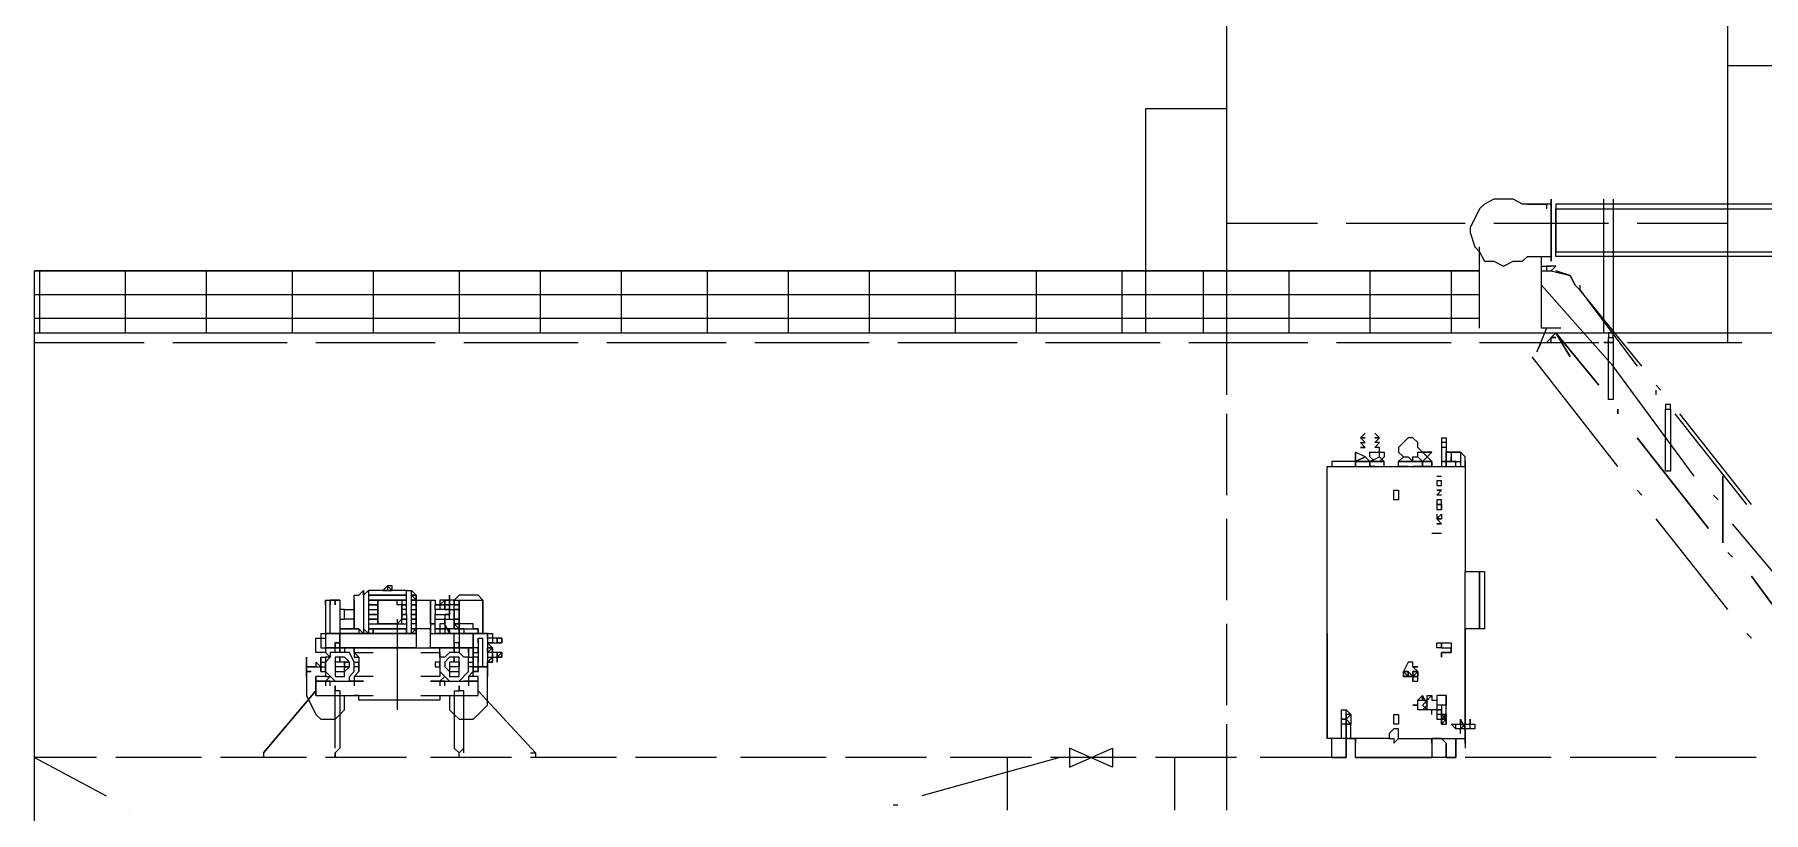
# Model space of a CAD drawing. Header units: millimetres. Extents: x -1005 to 294628, y -1154 to 182592.
# Drawn here: x 1289 to 26256, y 17889 to 29116 of the extents above; entities that cross this region are included whole.
import ezdxf

# ---------------------------------------------------------------- set-up
doc = ezdxf.new("R2010")
doc.units = ezdxf.units.MM
doc.layers.add('PDF_Geomertry', color=7, linetype='Continuous')

msp = doc.modelspace()

# ---------------------------------------------------------------- linework, layer by layer
at = {"color": 3}
msp.add_xline((304, -120010), (0, 1), dxfattribs=at)
at = {"layer": 'PDF_Geomertry', "lineweight": 5}
for points in [[(25740, 24674), (25740, 34867)], [(18508, 23916), (18508, 24811), (18508, 32250), (28219, 32250)], [(3286, 14893), (1289, 14342), (1289, 24811), (261017, 24811), (267353, 25018), (271417, 28668)], [(25740, 28668), (44129, 28668)], [(17337, 24811), (17337, 28049), (18508, 28049)], [(22847, 26671), (22778, 26671), (22640, 26740), (22365, 26740), (22227, 26671), (22158, 26602), (22020, 26327), (22020, 26258), (22089, 26051), (22158, 25982), (22227, 25845), (22365, 25845), (22502, 25776), (22640, 25845), (22778, 25845), (22847, 25913), (23191, 25913), (23191, 26671), (22847, 26671), (23122, 26671), (23122, 26602)], [(23949, 24811), (23949, 26740)], [(24087, 26740), (24087, 24811), (24018, 24811)], [(23260, 25913), (23260, 25982), (23260, 26602), (23260, 25982)], [(18508, 26396), (19816, 26396)], [(20230, 26396), (21951, 26396)], [(22365, 26396), (24018, 26396)], [(23260, 26258), (23260, 26258)], [(24431, 26396), (25740, 26396)], [(22158, 24880), (22158, 26051)], [(36002, 25913), (23260, 25913), (23260, 25982), (42958, 25982)], [(23329, 24880), (23053, 24880), (23053, 25913)], [(23053, 25776), (23191, 25776)], [(1289, 24811), (1289, 25707)], [(1358, 25707), (1358, 24811)], [(2598, 25707), (2598, 24811)], [(3768, 25707), (3768, 24811)], [(5008, 25707), (5008, 24811)], [(6179, 25707), (6179, 24811)], [(7419, 25707), (7419, 24811)], [(8590, 25707), (8590, 24811)], [(9761, 25707), (9761, 24811)], [(11000, 25707), (11000, 24811)], [(12171, 25707), (12171, 24811)], [(13342, 25707), (13342, 24811)], [(14582, 25707), (14582, 24811)], [(15753, 25707), (15753, 24811)], [(16992, 25707), (16992, 24811)], [(18163, 25707), (18163, 24811)], [(19403, 25707), (19403, 24811)], [(20574, 25707), (20574, 24811)], [(21745, 25707), (21745, 24811)], [(23053, 25707), (23191, 25707), (23191, 25707), (23467, 25638), (23260, 25707)], [(25257, 22745), (24087, 24329), (23053, 25500)], [(23536, 25500), (23536, 25500)], [(23604, 25500), (23604, 25431)], [(22158, 25362), (1289, 25362)], [(24500, 24329), (23604, 25431), (24431, 24329)], [(22158, 25018), (1289, 25018)], [(23191, 24880), (23122, 24880), (22985, 24536), (23053, 24674)], [(23260, 24743), (23260, 24743), (23191, 24743)], [(23191, 24674), (23191, 24743), (23260, 24743), (23260, 24743)], [(23260, 24811), (23260, 24811)], [(24087, 24743), (24087, 24811), (24018, 24811), (24018, 24743)], [(24018, 24743), (24018, 24743), (24087, 24743)], [(1289, 24674), (2873, 24674)], [(3286, 24674), (4939, 24674)], [(5353, 24674), (7074, 24674)], [(7488, 24674), (9141, 24674)], [(9554, 24674), (11276, 24674)], [(11689, 24674), (13342, 24674)], [(13755, 24674), (15477, 24674)], [(15890, 24674), (17543, 24674)], [(17957, 24674), (19679, 24674)], [(20092, 24674), (21745, 24674)], [(22158, 24674), (23880, 24674)], [(23122, 24674), (23122, 24674)], [(24293, 24674), (25946, 24674)], [(24155, 22883), (22916, 24467)], [(24775, 23985), (24706, 24054)], [(24706, 23916), (24706, 23985)], [(18508, 22470), (18508, 23641)], [(26015, 22332), (24982, 23641)], [(26084, 22332), (25051, 23641)], [(20505, 23158), (20436, 23158), (20505, 23158), (20436, 23227), (20505, 23227), (20436, 23296), (20505, 23296), (20436, 23296), (20505, 23365)], [(20712, 23021), (20712, 23158), (20643, 23158), (20712, 23227), (20643, 23227), (20712, 23296), (20643, 23296), (20712, 23296), (20643, 23365)], [(21607, 23296), (21607, 22952), (21676, 22952), (21607, 22952), (21676, 22952), (21607, 22952), (21607, 22952)], [(21607, 23296), (21676, 23296), (21676, 23090), (21745, 23090), (21745, 22952), (21745, 22952), (21883, 22952), (21883, 22952)], [(21676, 23227), (21607, 23227)], [(20505, 22883), (20574, 22883), (20574, 22952), (20505, 22952), (20367, 22952), (20367, 23090), (20367, 22952), (20230, 22952), (20023, 22952), (20023, 22883), (20367, 22883), (20436, 22883), (21400, 22883), (21400, 22883)], [(20643, 22883), (20574, 22883), (20574, 22952), (20367, 22952), (20574, 22952), (20505, 23021), (20367, 23090)], [(20643, 22952), (20574, 23021), (20574, 23090), (20781, 23090), (20781, 23021), (20712, 22952), (20574, 22952), (20712, 23021), (20781, 22952), (20712, 22952)], [(21056, 23021), (20987, 22952), (21332, 22952), (21263, 23021)], [(21469, 22883), (21469, 22952), (21400, 22952), (21332, 22952), (21469, 23090), (21332, 23090), (21469, 23090), (21469, 23090)], [(21332, 23090), (21469, 22952), (21332, 22952), (21469, 22952), (21469, 22883), (21469, 22883)], [(21676, 23158), (21607, 23158), (21607, 23090)], [(21676, 23021), (21676, 22952), (21676, 22952)], [(21676, 23021), (21676, 22952), (21676, 22952)], [(21951, 22952), (21951, 22883), (21951, 23021), (21883, 23090), (21814, 23090), (21883, 23090), (21883, 23021), (21883, 22883)], [(19954, 20472), (19954, 18957), (19954, 22883), (21951, 22883), (21951, 21368)], [(20092, 22883), (20092, 22883)], [(20298, 22883), (20298, 22883)], [(20367, 22883), (20367, 22883), (20367, 22952), (20367, 22952)], [(20367, 22883), (20436, 22883), (20436, 22883)], [(20436, 22883), (20505, 22883), (20505, 22883)], [(20436, 22883), (20436, 22883)], [(20643, 22883), (20643, 22883), (20712, 22883)], [(20712, 22883), (20781, 22883), (20781, 22952)], [(21125, 22883), (21056, 22883), (20987, 22883), (20987, 22952)], [(21125, 22883), (21125, 22883), (21194, 22883)], [(21400, 22883), (21469, 22883), (21400, 22883), (21332, 22883), (21263, 22883), (21194, 22883), (21194, 22883)], [(21332, 22952), (21332, 22952)], [(21538, 22745), (21607, 22745)], [(21607, 22952), (21607, 22883), (21676, 22883), (21745, 22883), (21814, 22883), (21814, 22952)], [(21607, 22883), (21607, 22883)], [(21676, 22952), (21676, 22952), (21745, 22952), (21745, 22952)], [(21745, 22952), (21745, 22952), (21883, 22952), (21883, 22952)], [(21607, 22470), (21538, 22470), (21607, 22539), (21538, 22539), (21607, 22539)], [(21538, 22539), (21538, 22539)], [(24500, 22470), (24431, 22539)], [(21607, 22332), (21538, 22332), (21538, 22263), (21607, 22263), (21607, 22332), (21607, 22263)], [(25602, 22401), (25533, 22470)], [(18508, 20954), (18508, 22125)], [(21538, 22194), (21538, 22125), (21607, 22194), (21607, 22125)], [(21607, 22056), (21538, 22056), (21607, 22056), (21538, 22125), (21607, 22125), (21538, 22125)], [(25740, 20817), (24706, 22125)], [(26910, 20748), (25808, 22056)], [(21469, 21919), (21607, 21919)], [(5904, 21023), (5972, 21023), (6041, 21092), (6041, 21092), (6041, 20472), (6041, 20472)], [(5904, 20610), (5904, 20610), (5904, 20541), (5904, 20748), (5904, 21023)], [(6661, 20748), (6592, 20748), (6661, 20748), (6661, 21092), (6110, 21092), (6110, 20748), (6248, 20748), (6110, 20748), (6110, 20679), (6248, 20679), (6110, 20679), (6110, 20610), (6110, 20541), (6110, 20472), (6041, 20541), (6041, 20472), (5972, 20541), (5972, 20472)], [(6110, 21092), (6041, 21023), (6041, 21092)], [(6041, 21023), (6041, 20541)], [(6110, 21023), (6661, 21023)], [(6386, 21092), (6386, 21092)], [(6455, 21092), (6455, 21092)], [(6661, 21092), (6730, 21092), (6799, 21023), (6730, 21023), (6799, 20954), (7006, 20954), (7006, 20472), (7625, 20472), (7074, 20472), (7074, 20610), (7006, 20610), (7074, 20610), (7074, 20679), (7074, 20748)], [(6730, 20748), (6730, 20748), (6799, 20748), (6730, 20748), (6730, 21092)], [(6730, 21092), (6730, 21092)], [(6730, 21023), (6730, 21023), (6799, 21023)], [(6799, 21023), (6799, 21023)], [(7074, 20679), (7281, 20679), (7419, 20679), (7419, 20886), (7350, 20886), (7350, 20954), (7350, 20886), (7350, 20954), (7419, 20954), (7694, 20954), (7763, 20954), (7763, 20472), (7694, 20472), (7763, 20472), (7763, 20541), (7763, 20954), (7694, 21023), (7419, 21023)], [(7281, 21023), (7281, 20954), (7281, 20954)], [(7281, 20954), (7281, 20954), (7281, 21023)], [(7419, 21023), (7350, 20954), (7350, 20886), (7350, 20886)], [(5490, 20886), (5490, 20954), (5490, 20472), (5490, 20266), (5697, 20266), (5904, 20266), (5835, 20266)], [(5490, 20954), (5559, 20954), (5559, 20954)], [(5559, 20954), (5628, 20954), (5628, 20954)], [(5559, 20472), (5559, 20954), (5697, 20954), (5697, 20472), (5697, 20472)], [(5559, 20954), (5559, 20954), (5559, 20886)], [(5559, 20954), (5559, 20954), (5559, 20886)], [(5559, 20954), (5559, 20954), (5559, 20886)], [(5559, 20954), (5559, 20954), (5559, 20886)], [(5628, 20954), (5628, 20954), (5628, 20886)], [(5628, 20954), (5628, 20954), (5628, 20886)], [(5628, 20954), (5628, 20954), (5628, 20886)], [(5628, 20954), (5628, 20954), (5628, 20886)], [(5628, 20954), (5628, 20954), (5628, 20886)], [(5628, 20954), (5628, 20954), (5628, 20886)], [(5628, 20954), (5628, 20954), (5628, 20886)], [(5628, 20954), (5628, 20954)], [(5766, 20817), (5697, 20817), (5697, 20679), (5766, 20679)], [(5904, 20817), (5904, 20817)], [(6248, 20954), (6248, 20886), (6248, 20954), (6110, 20954), (6661, 20954), (6523, 20954), (6592, 20954), (6592, 20886), (6523, 20886), (6523, 20954)], [(6110, 20817), (6248, 20817)], [(6661, 20817), (6592, 20817)], [(6661, 20748), (6661, 20541), (6661, 20541)], [(6730, 20954), (6730, 20954)], [(6730, 20817), (6799, 20817), (6799, 20748), (6799, 20748)], [(6730, 20541), (6730, 20610), (6730, 20679), (6730, 20748)], [(6799, 20610), (6799, 20679), (6799, 20748), (6799, 20541), (6799, 20610), (6730, 20610)], [(6799, 20541), (6799, 20748), (6799, 20817), (6799, 20817), (6799, 20954), (6799, 20748), (6799, 20748)], [(6799, 20954), (6799, 20954), (6799, 20748), (6799, 20954), (6799, 20748)], [(7006, 20954), (7006, 20472), (7006, 20472)], [(7006, 20954), (7006, 20954), (7006, 20886)], [(7006, 20954), (7074, 20954), (7074, 20886), (7074, 20886)], [(7074, 20817), (7074, 20886), (7074, 20886)], [(7143, 20954), (7143, 20954), (7143, 20886), (7143, 20817)], [(7212, 20954), (7143, 20954), (7143, 20954)], [(7212, 20886), (7143, 20886), (7143, 20886)], [(7212, 20954), (7212, 20954), (7212, 20886), (7212, 20817), (7212, 20886), (7281, 20886), (7281, 20817)], [(7212, 20886), (7212, 20886), (7212, 20954), (7281, 20954), (7281, 20886), (7281, 20886)], [(7350, 20886), (7350, 20886), (7281, 20886)], [(7281, 20748), (7281, 20748), (7281, 20817)], [(7281, 20679), (7281, 20748), (7281, 20748)], [(7350, 20886), (7350, 20886), (7350, 20954), (7419, 20954), (7419, 20886), (7419, 20954)], [(7419, 20886), (7419, 20886), (7350, 20886), (7350, 20954)], [(7350, 20954), (7350, 20886), (7350, 20886)], [(7350, 20886), (7350, 20886), (7419, 20886)], [(7350, 20886), (7350, 20886)], [(7419, 20886), (7419, 20886), (7419, 20817), (7419, 20817)], [(6179, 20472), (6179, 20472), (6179, 20541), (6179, 20472), (6661, 20472), (6799, 20472), (5490, 20472), (6248, 20472), (6110, 20472)], [(5904, 20679), (5904, 20679)], [(6110, 20610), (6248, 20610), (6248, 20679), (6248, 20610)], [(6386, 20541), (6661, 20541), (6110, 20541), (6110, 20541)], [(6110, 20541), (6179, 20541), (6386, 20541)], [(6523, 20679), (6523, 19990), (6523, 19508), (6523, 19370)], [(6523, 20541), (6523, 20197)], [(6592, 20610), (6661, 20610)], [(6799, 20472), (6799, 20472), (6799, 20541), (6730, 20472), (6661, 20472), (6661, 20541), (6661, 20541), (6661, 20472), (6661, 20541)], [(7625, 20266), (7006, 20266), (7006, 20541), (6799, 20541), (6799, 20266), (7006, 20266), (7625, 20266), (7625, 19990), (7625, 20472), (7625, 19990), (7694, 19990), (7694, 20128), (7694, 20128)], [(7006, 20541), (7006, 20541)], [(7212, 20541), (7212, 20541), (7143, 20541), (7074, 20541), (7143, 20541), (7143, 20472)], [(7212, 20610), (7212, 20610), (7143, 20610), (7143, 20541), (7143, 20541)], [(7350, 20335), (7350, 20335), (7350, 20472), (7419, 20472), (7419, 20541), (7419, 20472), (7419, 20541), (7281, 20541), (7281, 20472), (7281, 20541), (7212, 20541), (7212, 20472)], [(7212, 20541), (7212, 20541)], [(7281, 20541), (7281, 20541), (7281, 20472)], [(7350, 20541), (7281, 20541), (7281, 20541)], [(7281, 20541), (7281, 20541)], [(7350, 20610), (7350, 20610), (7350, 20610), (7350, 20679), (7350, 20610), (7350, 20679), (7350, 20610), (7350, 20541), (7350, 20541)], [(7350, 20679), (7350, 20610), (7350, 20610)], [(7350, 20679), (7419, 20679), (7419, 20610), (7419, 20679), (7419, 20610), (7419, 20610)], [(7419, 20610), (7419, 20610), (7350, 20610), (7350, 20541), (7419, 20541), (7419, 20541)], [(7350, 20610), (7350, 20610), (7419, 20541)], [(7350, 20610), (7350, 20610), (7419, 20610), (7419, 20610)], [(7419, 20541), (7419, 20541), (7350, 20541), (7350, 20541)], [(7350, 20541), (7350, 20541)], [(7419, 20610), (7419, 20679), (7419, 20679)], [(7419, 20679), (7419, 20679), (7419, 20610)], [(7419, 20541), (7419, 20541), (7625, 20541)], [(7488, 20541), (7488, 20541), (7488, 20472)], [(7763, 20541), (7763, 20472), (7763, 20472)], [(18508, 19439), (18508, 20610)], [(5490, 20197), (5353, 20197), (5353, 20403), (5490, 20403)], [(5421, 20472), (5421, 20266), (5490, 20266), (5490, 20266)], [(5421, 20472), (5490, 20472), (5490, 20472)], [(5559, 20266), (5490, 20266), (5490, 20197), (5559, 20128), (5490, 20128), (5490, 20059)], [(5766, 20266), (5697, 20266), (5628, 20266), (5628, 20335), (5628, 20266), (5628, 20335), (5628, 20266), (5628, 20266), (5628, 20266)], [(5628, 20335), (5628, 20266)], [(5628, 20197), (5628, 20266), (5628, 20266)], [(5697, 20266), (5697, 20266), (5697, 20335), (5697, 20335)], [(5697, 20197), (5697, 20266), (5697, 20335), (5697, 20335)], [(5697, 20335), (5697, 20335), (5697, 20266)], [(5697, 20197), (5697, 20266), (5697, 20266)], [(5766, 20266), (5766, 20197), (5766, 20197)], [(6661, 20472), (6661, 20472), (6523, 20472)], [(6799, 20266), (6799, 20266)], [(6868, 20197), (6937, 20197), (7143, 20197), (7143, 20128), (7143, 20197), (7143, 20266)], [(7006, 20472), (7074, 20472)], [(7006, 20266), (7006, 20266)], [(7212, 20266), (7143, 20266), (7350, 20266), (7557, 20266), (7488, 20266)], [(7350, 20335), (7350, 20335), (7350, 20335), (7350, 20472), (7350, 20472)], [(7419, 20472), (7419, 20335), (7350, 20335), (7350, 20335)], [(7350, 20335), (7350, 20266), (7350, 20266)], [(7350, 20335), (7350, 20335), (7350, 20266)], [(7419, 20335), (7419, 20335), (7419, 20266), (7419, 20335), (7419, 20266), (7419, 20335), (7350, 20335), (7350, 20335)], [(7419, 20266), (7350, 20266), (7350, 20266)], [(7419, 20266), (7419, 20266), (7419, 20335), (7419, 20266), (7419, 20197), (7419, 20197)], [(7419, 20335), (7419, 20335)], [(7694, 20266), (7694, 20266), (7625, 20266), (7625, 20472), (7832, 20472)], [(7694, 20472), (7625, 20472), (7625, 20266), (7625, 20197), (7694, 20197), (7694, 20197)], [(7694, 20335), (7694, 20335), (7694, 20403), (7694, 20335), (7694, 20128), (7625, 20128), (7625, 20197), (7625, 20197)], [(7625, 20197), (7625, 20197), (7625, 20266), (7625, 20266)], [(7832, 20472), (7832, 19990), (7763, 19990), (7694, 19990), (7694, 19990)], [(7694, 20472), (7763, 20472), (7832, 20472), (7763, 20472), (7763, 20472)], [(7694, 20472), (7694, 20472), (7763, 20472), (7763, 20472)], [(7694, 20403), (7763, 20403), (7763, 20403)], [(7694, 20197), (7694, 20197), (7694, 20266), (7694, 20197), (7694, 20128), (7694, 20059)], [(7763, 20472), (7763, 20472)], [(7763, 20335), (7763, 20335), (7763, 20403)], [(7763, 20128), (7763, 20335), (7763, 20335)], [(7832, 20472), (7832, 20472), (7901, 20472), (7901, 20403), (7901, 20403)], [(7970, 20403), (7970, 20403), (7832, 20403), (7832, 20472), (7832, 20472)], [(7901, 20403), (7901, 20403), (7901, 20335), (7901, 20335), (7832, 20335), (7832, 20335)], [(7832, 20403), (7832, 20403)], [(7832, 20335), (7832, 20335), (7832, 20266), (7901, 20266), (7832, 20335), (7970, 20335)], [(7970, 20197), (7832, 20197), (7901, 20266), (7832, 20266), (7832, 20266)], [(7832, 20197), (7832, 20197), (7832, 20266)], [(7901, 20335), (7901, 20335)], [(7970, 20403), (7970, 20403)], [(21607, 20335), (21607, 20335), (21745, 20335), (21745, 20266)], [(21607, 20335), (21607, 20335), (21607, 20266)], [(21607, 20335), (21607, 20266), (21607, 20266)], [(21607, 20335), (21607, 20266), (21607, 20266)], [(21607, 20266), (21607, 20335), (21607, 20335)], [(21607, 20266), (21745, 20266), (21745, 20266)], [(26084, 20403), (26015, 20472)], [(5215, 19852), (5215, 19921), (5215, 19990), (5284, 19990), (5215, 19990), (5215, 20128), (5215, 19921), (5215, 19784), (5215, 19577), (5353, 19301), (5421, 19233), (5490, 19233), (5628, 19233), (5766, 19370), (5766, 19577), (5835, 19577), (5835, 19577)], [(5215, 20128), (5215, 20059)], [(5353, 19990), (5284, 19990), (5421, 19990), (5353, 20059), (5353, 19990), (5421, 19990), (5421, 20128), (5421, 19921), (5421, 20128), (5490, 20128), (5490, 19921), (5490, 20059), (5490, 19921), (5628, 19784), (5835, 19784), (5835, 19852), (5904, 19921), (5904, 19990), (5904, 20059), (5835, 20197), (5766, 20197), (5628, 20197), (5559, 20197), (5559, 20128), (5490, 20059), (5490, 19990), (5490, 19921)], [(5421, 20128), (5421, 20059)], [(5421, 19990), (5421, 19990), (5421, 20059), (5490, 20059), (5490, 19990), (5490, 19990)], [(5421, 19990), (5421, 19921), (5490, 19921), (5490, 19852), (5559, 19852)], [(5421, 19990), (5421, 19990), (5490, 19990)], [(5490, 20059), (5490, 19990), (5490, 19990)], [(5697, 20128), (5697, 20059), (5697, 20059)], [(5766, 20197), (5766, 20197)], [(5904, 20197), (5904, 20128), (5972, 20128), (5904, 20197), (6110, 20197), (6179, 20197)], [(5972, 20128), (5972, 19921), (5904, 19852), (5904, 19852)], [(5904, 19852), (5972, 19921), (5972, 19990), (5972, 20059), (5972, 19990), (5904, 19990)], [(5904, 20059), (5972, 20059)], [(5972, 20059), (5972, 19990), (5972, 19990)], [(5972, 20059), (5972, 19990), (5972, 19990)], [(5972, 20059), (5972, 19990), (5972, 19990)], [(7143, 20128), (7143, 20128), (7143, 19921), (7143, 19852), (6937, 19852), (6868, 19852)], [(7143, 20059), (7074, 20059), (7074, 19990), (7074, 19990)], [(7074, 19990), (7074, 19990), (7143, 19990)], [(7143, 20059), (7143, 19990), (7143, 19990)], [(7143, 20059), (7143, 20059)], [(7143, 19990), (7143, 19921), (7143, 19852)], [(7419, 20197), (7419, 20197)], [(7557, 20197), (7557, 20128), (7625, 20128), (7625, 20197), (7694, 20197), (7694, 20197)], [(7557, 20128), (7557, 20128)], [(7557, 20059), (7625, 20059)], [(7625, 19990), (7625, 19990), (7557, 19990)], [(7694, 19921), (7694, 19921), (7694, 19990), (7625, 19990), (7763, 19990), (7763, 20128)], [(7625, 19990), (7625, 19990), (7625, 20059), (7625, 19990), (7625, 20059), (7625, 20128)], [(7625, 19990), (7625, 19990), (7625, 19921)], [(7625, 19990), (7625, 19990), (7694, 19990), (7694, 19921), (7694, 19921)], [(7694, 19990), (7694, 19921), (7694, 19921)], [(7763, 19990), (7832, 19990), (7832, 20059), (7832, 20059)], [(7832, 19921), (7832, 19921), (7832, 19990), (7763, 19990)], [(7832, 20197), (7832, 20128), (7970, 20128), (7970, 20059), (7970, 20128), (7970, 20197), (7970, 20197), (7970, 20197)], [(7901, 20128), (7901, 20128), (7901, 20197), (7832, 20197), (7832, 20197)], [(7901, 20128), (7901, 20059), (7832, 20059), (7832, 20059)], [(7901, 20128), (7901, 20128), (7832, 20059), (7832, 20059)], [(7832, 20059), (7832, 20059), (7832, 19990)], [(7832, 20059), (7901, 20059)], [(7832, 19990), (7832, 19921), (7832, 19921)], [(7901, 20128), (7901, 20128), (7901, 20059), (7901, 20128), (7901, 20197), (7901, 20197)], [(7901, 20197), (7901, 20197)], [(7901, 20128), (7901, 20059), (7901, 20059)], [(21263, 19921), (21263, 19921), (21263, 19852), (21263, 19921), (21263, 19852), (21263, 19921), (21263, 19852), (21263, 19921), (21194, 19990), (21194, 20059), (21125, 20059), (21056, 19921), (21056, 19852), (21125, 19852), (21056, 19852), (21056, 19921), (21125, 19921)], [(21125, 20059), (21125, 20059)], [(21607, 20128), (21607, 20128)], [(5215, 19921), (5215, 19921), (5215, 19852)], [(5215, 19921), (5215, 19921), (5215, 19852)], [(5215, 19921), (5284, 19921)], [(5490, 19852), (5353, 19852)], [(5421, 19921), (5421, 19921)], [(5559, 19852), (5559, 19852), (5490, 19784), (5904, 19784)], [(5490, 19784), (5490, 19784), (5490, 19715)], [(5559, 19715), (5559, 19784), (5490, 19784), (5490, 19784)], [(5697, 19921), (5697, 19921)], [(5904, 19784), (5904, 19784), (5835, 19784)], [(6179, 19852), (6110, 19852), (5904, 19852), (5904, 19784), (6041, 19784), (5904, 19784), (6041, 19784)], [(5904, 19784), (5904, 19784), (5904, 19715)], [(6868, 19577), (6937, 19577), (7143, 19577), (7281, 19577), (7281, 19508), (7281, 19370), (7350, 19301), (7419, 19233), (7557, 19233), (7625, 19233), (7694, 19301), (7832, 19439), (7832, 19577), (7832, 19784), (7832, 19921), (7832, 19921)], [(7212, 19852), (7212, 19852), (7143, 19784), (7557, 19784)], [(7143, 19784), (7143, 19784), (7143, 19715)], [(7212, 19715), (7212, 19784), (7143, 19784), (7143, 19784)], [(7557, 19784), (7557, 19784), (7488, 19784)], [(7625, 19921), (7557, 19852), (7557, 19852)], [(7694, 19577), (7694, 19852), (7557, 19852), (7557, 19784), (7557, 19715)], [(7557, 19852), (7557, 19852)], [(7694, 19784), (7694, 19784), (7557, 19784)], [(7625, 19852), (7625, 19921), (7625, 19921)], [(7694, 19921), (7694, 19921)], [(21125, 19852), (21125, 19852), (21125, 19852), (21125, 19921), (21125, 19852), (21125, 19921), (21194, 19852), (21125, 19852), (21194, 19852)], [(21125, 19921), (21125, 19921), (21125, 19852)], [(21125, 19921), (21125, 19852), (21125, 19852)], [(21125, 19921), (21125, 19852), (21125, 19852)], [(21194, 19852), (21194, 19852), (21194, 19784)], [(21194, 19784), (21194, 19852), (21194, 19852)], [(21263, 19784), (21263, 19852), (21263, 19852)], [(4595, 18750), (4595, 18750), (5353, 19646), (4595, 18750), (4595, 18682)], [(5353, 19577), (5904, 19577), (6110, 19577), (6179, 19577)], [(5628, 18819), (5628, 19646), (5628, 19715), (5628, 19646), (5628, 19646)], [(5697, 19646), (5697, 18819), (5628, 18750), (5628, 18682), (5628, 18750), (5628, 18750)], [(5697, 19646), (5628, 19646), (5628, 19646)], [(5766, 19577), (5766, 19577)], [(7143, 19577), (7143, 19508), (6523, 19508), (5972, 19508), (5972, 19577), (5904, 19577)], [(7281, 19577), (7281, 19577), (7694, 19577)], [(7281, 19577), (7281, 19577)], [(7350, 19646), (7419, 19646), (7419, 19715), (7419, 19646)], [(7350, 19646), (7350, 18819), (7419, 18750), (7419, 18750)], [(7488, 18750), (7488, 18819), (7419, 18750), (7488, 18819), (7488, 19646), (7419, 19646), (7419, 19646)], [(21400, 19370), (21263, 19370), (21263, 19508), (21332, 19508), (21332, 19577), (21332, 19508), (21400, 19508)], [(21332, 19577), (21332, 19577)], [(21469, 19301), (21469, 19370), (21400, 19370), (21400, 19577), (21469, 19577), (21469, 19508)], [(21607, 19439), (21607, 19301), (21607, 19370), (21538, 19370), (21607, 19370), (21607, 19301), (21676, 19301), (21676, 19233), (21676, 19577), (21607, 19577), (21538, 19577), (21538, 19233), (21607, 19233), (21607, 19164), (21607, 19233), (21607, 19301), (21607, 19301), (21538, 19301)], [(21676, 19577), (21676, 19577), (21676, 19439), (21538, 19439)], [(5353, 19301), (5421, 19233), (5490, 19233)], [(20230, 19233), (20230, 19233), (20230, 19301), (20230, 19233), (20230, 19164), (20230, 19233), (20230, 19164), (20230, 19233), (20230, 19370)], [(20230, 19301), (20230, 19233), (20230, 19233)], [(20298, 18957), (20298, 19164), (20230, 19233), (20230, 19233)], [(21332, 19370), (21332, 19370)], [(21607, 19233), (21607, 19233), (21676, 19233), (21676, 19164), (21676, 19233), (21676, 19301), (21607, 19301)], [(21676, 19301), (21607, 19233), (21676, 19233), (21607, 19301), (21607, 19233), (21607, 19233)], [(21607, 19164), (21607, 19164), (21676, 19164), (21676, 19233)], [(21883, 19233), (21883, 19233), (21883, 19164), (21951, 19164), (21883, 19095), (21814, 19095), (21814, 19164), (21883, 19164), (21883, 19233), (21883, 19095), (21814, 19095), (21814, 19164), (21883, 19164), (21883, 19233), (21951, 19095), (21951, 18888), (21951, 19026)], [(21883, 19233), (21883, 19164)], [(22020, 19095), (22020, 19095), (21951, 19095), (21951, 19164), (22020, 19164), (22020, 19233)], [(22020, 19233), (22020, 19233)], [(18508, 17924), (18508, 19164)], [(20161, 18957), (20161, 19164)], [(20230, 18957), (20230, 19164), (20230, 18957), (20230, 19164), (20298, 19164)], [(21607, 19164), (21607, 19164)], [(21814, 19095), (21814, 19095), (21745, 19164), (21814, 19164), (21814, 19164)], [(21951, 18957), (21951, 19095), (21883, 19095)], [(21883, 19026), (21883, 19095), (21883, 19095)], [(5697, 18819), (5628, 18750), (5628, 18750)], [(5628, 18750), (5628, 18750)], [(7419, 18682), (7419, 18750), (7350, 18819)], [(7419, 18682), (7419, 18750), (7419, 18750)], [(8452, 18750), (8521, 18750), (8521, 18682)], [(20849, 18957), (20849, 18957), (19954, 18957)], [(20023, 18682), (20023, 18957)], [(20643, 18682), (20367, 18682), (21469, 18682), (20918, 18682), (20367, 18682), (20367, 18888), (20367, 18888)], [(20987, 18957), (20987, 18957), (21951, 18957)], [(21469, 18888), (21469, 18888), (21469, 18682), (21194, 18682)], [(21814, 18957), (21883, 18957), (21883, 18957)], [(21951, 18888), (21951, 18819)], [(2184, 18682), (1289, 18682), (2322, 18131)], [(3700, 18682), (2460, 18682)], [(5215, 18682), (3975, 18682)], [(6661, 18682), (5490, 18682)], [(8176, 18682), (7006, 18682)], [(9692, 18682), (8452, 18682)], [(11138, 18682), (9967, 18682)], [(12722, 18682), (11482, 18682)], [(14169, 18682), (12998, 18682)], [(16097, 18682), (14100, 18131)], [(15684, 18682), (14513, 18682)], [(15339, 17924), (15339, 18682)], [(17199, 18682), (15959, 18682)], [(18645, 18682), (17475, 18682)], [(17750, 18682), (17750, 17924)], [(20230, 18682), (18990, 18682)], [(20367, 18682), (20367, 18682)], [(21676, 18682), (20505, 18682)], [(21469, 18682), (21469, 18682)], [(23191, 18682), (21951, 18682)], [(24706, 18682), (23467, 18682)], [(26153, 18682), (24982, 18682)], [(13755, 17993), (13686, 17993)], [(2666, 17924), (2666, 17924)]]:
    msp.add_lwpolyline(points, dxfattribs=at)
for points in [[(23191, 26740), (23191, 25845)], [(42958, 26671), (23260, 26671), (23260, 26602), (42958, 26602)], [(23260, 25776), (23122, 25776), (23122, 25707), (23191, 25707), (23260, 25776)], [(22158, 25707), (1289, 25707)], [(23467, 25638), (23536, 25500)], [(23536, 25500), (23604, 25431)], [(23122, 24674), (23122, 24674), (23260, 24811)], [(23260, 24811), (23880, 24054)], [(23260, 24811), (23467, 24467), (23260, 24811)], [(24087, 24743), (24087, 23916), (24087, 23847), (24018, 23847), (24018, 23916), (24018, 24743)], [(24087, 24743), (24087, 24743)], [(23949, 24674), (24087, 24674), (23949, 24674)], [(24844, 23778), (24844, 23709), (24913, 23709), (24913, 23709), (24913, 23778), (24844, 23778)], [(24155, 23709), (24155, 23641)], [(24913, 23709), (24913, 22883), (24913, 22814), (24844, 22814), (24844, 22883), (24844, 23709)], [(21332, 23090), (21263, 23158), (21263, 23227), (21194, 23296), (21125, 23296), (20987, 23158), (20987, 23090), (21056, 23021), (21125, 23021), (21194, 22952), (21194, 23021), (21263, 23021), (21263, 23090), (21332, 23090)], [(24431, 23296), (25464, 21988)], [(20367, 22952), (20505, 23021), (20367, 22952)], [(21676, 23090), (21745, 23090), (21676, 23090)], [(21676, 23021), (21676, 23090), (21745, 23090), (21676, 23090)], [(21676, 23021), (21676, 23021), (21676, 22952), (21676, 23021)], [(21676, 23021), (21676, 23021)], [(21745, 23090), (21814, 23090)], [(21745, 23021), (21745, 22952)], [(21745, 22952), (21745, 23021), (21745, 22952)], [(20367, 22883), (20367, 22952)], [(20781, 22952), (20574, 22952)], [(20574, 22952), (20574, 22883), (20574, 22952)], [(20712, 22883), (20712, 22883)], [(21332, 22952), (20987, 22952)], [(21332, 22883), (21332, 22952)], [(21332, 22883), (21332, 22883)], [(21676, 22952), (21676, 22952)], [(21676, 22952), (21676, 22952)], [(21814, 22952), (21676, 22952)], [(21676, 22952), (21676, 22952)], [(21676, 22952), (21676, 22952)], [(21676, 22952), (21676, 22952)], [(21676, 22952), (21676, 22952)], [(21676, 22952), (21676, 22952)], [(21676, 22952), (21676, 22952)], [(21676, 22952), (21676, 22952)], [(21676, 22952), (21676, 22952)], [(21676, 22952), (21676, 22952)], [(21676, 22952), (21676, 22952)], [(21676, 22952), (21676, 22952)], [(21676, 22952), (21676, 22952)], [(21676, 22952), (21676, 22952), (21745, 22952)], [(21814, 22952), (21676, 22952), (21745, 22952)], [(21676, 22952), (21676, 22883)], [(21676, 22952), (21676, 22952)], [(21676, 22952), (21676, 22952)], [(21676, 22952), (21676, 22952)], [(21676, 22952), (21676, 22952)], [(21745, 22952), (21745, 22952)], [(21745, 22952), (21745, 22952)], [(21745, 22952), (21745, 22952)], [(21745, 22952), (21745, 22952)], [(21745, 22952), (21745, 22952)], [(21745, 22952), (21745, 22952)], [(21745, 22952), (21745, 22952)], [(21745, 22952), (21745, 22952)], [(21745, 22952), (21745, 22952)], [(25671, 22745), (25671, 22745)], [(25671, 22745), (25671, 22676), (25671, 22745)], [(20918, 22539), (20987, 22539), (20987, 22401), (20918, 22401), (20918, 22539)], [(21538, 22676), (21538, 22607), (21607, 22607), (21607, 22676), (21538, 22676)], [(21607, 22539), (21538, 22539), (21607, 22539), (21538, 22539), (21607, 22539)], [(25671, 22676), (25671, 21850)], [(25671, 22676), (25671, 22676)], [(21538, 22401), (21538, 22332), (21607, 22332), (21607, 22401), (21538, 22401)], [(25671, 21850), (25671, 21781), (25671, 21850)], [(25740, 21643), (25808, 21574)], [(22227, 20541), (21951, 20541), (21951, 19164), (21951, 21368), (22227, 21368)], [(22158, 20541), (22158, 21368), (22158, 20541)], [(26084, 21299), (27048, 19990)], [(6661, 21023), (6110, 21023)], [(6386, 21092), (6455, 21092), (6455, 21161), (6386, 21161), (6317, 21092)], [(6455, 21092), (6386, 21161), (6386, 21092), (6455, 21092)], [(6730, 21023), (6730, 21023)], [(6799, 20954), (6799, 21023), (6799, 20954)], [(6799, 20954), (6799, 21023), (6799, 20954)], [(7281, 20954), (7281, 21023), (7281, 20954)], [(7281, 21023), (7281, 20954), (7281, 21023)], [(5559, 20954), (5559, 20954)], [(5559, 20954), (5559, 20954), (5628, 20954)], [(5559, 20954), (5559, 20954), (5559, 20886)], [(5559, 20954), (5559, 20954), (5628, 20954)], [(5559, 20954), (5559, 20954), (5559, 20886)], [(5559, 20886), (5559, 20954)], [(5559, 20954), (5559, 20954)], [(5559, 20954), (5559, 20954), (5559, 20886)], [(5559, 20886), (5559, 20954)], [(5628, 20954), (5628, 20954), (5628, 20886)], [(5628, 20886), (5628, 20954)], [(5628, 20954), (5628, 20954)], [(5628, 20954), (5697, 20954), (5628, 20954)], [(5628, 20954), (5628, 20954)], [(5628, 20954), (5628, 20954)], [(5628, 20954), (5628, 20954), (5628, 20886)], [(5628, 20954), (5628, 20954)], [(5904, 20679), (5766, 20679), (5766, 20817), (5904, 20817)], [(5904, 20954), (5904, 20748)], [(5904, 20748), (5904, 20610)], [(6248, 20886), (6110, 20886)], [(6248, 20954), (6523, 20954)], [(6248, 20679), (6248, 20886)], [(6592, 20886), (6592, 20679)], [(6592, 20886), (6661, 20886)], [(6799, 20954), (6730, 20954)], [(6799, 20886), (6730, 20886)], [(6799, 20541), (6799, 20748), (6799, 20541)], [(6799, 20679), (6799, 20748)], [(7006, 20954), (7006, 20610)], [(7143, 20886), (7074, 20886)], [(7281, 20748), (7281, 20817), (7074, 20817), (7074, 20748)], [(7212, 20886), (7212, 20954), (7143, 20886), (7212, 20886)], [(7212, 20954), (7212, 20954)], [(7212, 20886), (7212, 20954), (7212, 20886)], [(7212, 20954), (7212, 20817), (7350, 20817), (7350, 20954), (7212, 20954)], [(7281, 20886), (7212, 20886), (7281, 20886)], [(7281, 20748), (7212, 20748), (7212, 20679), (7281, 20679), (7281, 20748)], [(7212, 20748), (7212, 20679), (7281, 20679), (7281, 20748), (7212, 20748)], [(7281, 20817), (7281, 20886), (7281, 20954), (7281, 20886)], [(7281, 20954), (7281, 20954)], [(7281, 20954), (7281, 20954)], [(7281, 20954), (7281, 20954)], [(7281, 20954), (7281, 20954)], [(7281, 20748), (7281, 20817), (7281, 20748)], [(7281, 20748), (7281, 20748)], [(7281, 20748), (7281, 20748)], [(7350, 20954), (7350, 20886)], [(7350, 20886), (7350, 20886)], [(7350, 20886), (7350, 20886)], [(7350, 20886), (7350, 20886)], [(7350, 20886), (7350, 20886)], [(7419, 20886), (7350, 20886)], [(7350, 20817), (7350, 20748), (7350, 20817)], [(7350, 20817), (7350, 20748)], [(7419, 20817), (7350, 20817), (7419, 20817)], [(7419, 20817), (7350, 20817), (7419, 20817)], [(7350, 20748), (7350, 20679), (7350, 20748)], [(7350, 20748), (7350, 20679), (7350, 20748)], [(7350, 20748), (7350, 20748)], [(7350, 20748), (7350, 20748)], [(7350, 20748), (7350, 20748)], [(7419, 20886), (7419, 20886)], [(7419, 20817), (7419, 20748)], [(7419, 20748), (7419, 20679), (7419, 20610), (7419, 20679), (7419, 20610), (7419, 20541)], [(5697, 20541), (5835, 20541), (5904, 20541), (5972, 20541), (5835, 20541)], [(6179, 20541), (6110, 20541), (6179, 20541)], [(6523, 20610), (6248, 20610)], [(6592, 20679), (6523, 20610), (6592, 20610)], [(6592, 20679), (6661, 20679)], [(6661, 20472), (6661, 20541), (6661, 20472)], [(6730, 20679), (6799, 20679)], [(6730, 20472), (6730, 20541), (6799, 20541)], [(6730, 20541), (6730, 20541), (6799, 20541)], [(6799, 20541), (6799, 20541)], [(6799, 20541), (6799, 20541)], [(7212, 20541), (7143, 20541)], [(7143, 20541), (7143, 20541)], [(7212, 20541), (7143, 20541), (7212, 20541)], [(7143, 20541), (7143, 20541)], [(7143, 20541), (7212, 20541), (7143, 20541)], [(7212, 20679), (7212, 20610)], [(7212, 20610), (7212, 20541), (7281, 20541), (7281, 20472)], [(7212, 20610), (7212, 20610)], [(7212, 20541), (7212, 20541)], [(7212, 20541), (7212, 20541)], [(7281, 20541), (7281, 20541)], [(7281, 20541), (7281, 20541)], [(7281, 20541), (7281, 20541)], [(7281, 20541), (7281, 20541)], [(7350, 20679), (7350, 20679)], [(7350, 20610), (7350, 20679), (7350, 20610), (7350, 20679), (7350, 20610), (7350, 20541)], [(7350, 20610), (7350, 20679)], [(7350, 20610), (7350, 20679)], [(7419, 20679), (7419, 20610), (7419, 20679), (7350, 20679), (7350, 20610), (7350, 20679)], [(7350, 20610), (7350, 20679)], [(7350, 20541), (7350, 20541)], [(7419, 20679), (7419, 20679)], [(7419, 20610), (7419, 20679)], [(7625, 20541), (7694, 20541), (7625, 20541), (7625, 20610), (7419, 20610), (7419, 20541)], [(7419, 20610), (7419, 20610)], [(7419, 20610), (7419, 20610)], [(7419, 20541), (7419, 20541), (7419, 20610)], [(7419, 20541), (7488, 20541)], [(7419, 20541), (7488, 20541)], [(7419, 20541), (7488, 20541)], [(7694, 20541), (7694, 20472), (7694, 20541)], [(5490, 20266), (6799, 20266)], [(5490, 20266), (5559, 20266), (5490, 20266)], [(5628, 20335), (5697, 20335), (5628, 20335)], [(5628, 20335), (5697, 20335), (5628, 20335)], [(5628, 20266), (5628, 20335)], [(5628, 20335), (5628, 20266)], [(5628, 20335), (5628, 20266)], [(5628, 20335), (5628, 20335), (5628, 20266)], [(5628, 20335), (5628, 20266), (5628, 20335)], [(5628, 20335), (5628, 20335)], [(5628, 20266), (5697, 20266), (5628, 20266)], [(5628, 20266), (5628, 20266)], [(5628, 20266), (5628, 20266)], [(5628, 20266), (5628, 20266)], [(5628, 20266), (5628, 20266)], [(5697, 20335), (5697, 20335), (5697, 20472)], [(5697, 20335), (5697, 20266)], [(5697, 20335), (5697, 20266), (5697, 20335)], [(5697, 20335), (5697, 20335)], [(5697, 20335), (5697, 20335)], [(5697, 20335), (5697, 20335)], [(5697, 20335), (5697, 20335)], [(5697, 20335), (5697, 20335)], [(5697, 20335), (5697, 20335), (5697, 20266)], [(5697, 20197), (5697, 20266)], [(5697, 20266), (5697, 20266)], [(5697, 20266), (5697, 20266)], [(5697, 20266), (5697, 20266)], [(5697, 20266), (5697, 20266)], [(5697, 20266), (5697, 20266)], [(5697, 20266), (5697, 20266)], [(5697, 20266), (5697, 20266)], [(5835, 20266), (5904, 20266), (5835, 20266)], [(5904, 20266), (5904, 20197), (5904, 20266)], [(6179, 20472), (6661, 20472)], [(6179, 20472), (6661, 20472)], [(7212, 20266), (7143, 20266), (7212, 20266)], [(7350, 20266), (7350, 20335)], [(7350, 20335), (7350, 20335)], [(7350, 20335), (7350, 20335)], [(7350, 20335), (7350, 20335)], [(7350, 20335), (7350, 20335)], [(7350, 20266), (7350, 20335)], [(7350, 20335), (7350, 20335)], [(7419, 20266), (7350, 20266)], [(7350, 20266), (7350, 20266)], [(7350, 20266), (7350, 20266)], [(7350, 20266), (7350, 20266), (7350, 20197)], [(7350, 20197), (7350, 20266), (7350, 20197)], [(7419, 20266), (7419, 20335)], [(7419, 20266), (7419, 20335)], [(7419, 20266), (7419, 20335), (7419, 20266)], [(7419, 20335), (7419, 20266)], [(7419, 20266), (7419, 20335)], [(7419, 20266), (7419, 20266), (7419, 20335)], [(7419, 20335), (7419, 20266), (7419, 20335)], [(7419, 20335), (7419, 20335)], [(7419, 20266), (7419, 20266)], [(7419, 20266), (7419, 20266)], [(7419, 20266), (7419, 20266)], [(7419, 20266), (7419, 20266)], [(7419, 20266), (7419, 20266)], [(7557, 20266), (7488, 20266), (7557, 20266)], [(7557, 20266), (7557, 20197), (7557, 20266)], [(7625, 20472), (7625, 20472)], [(7625, 20472), (7625, 20472)], [(7625, 20472), (7625, 20403), (7625, 20472)], [(7625, 20266), (7625, 20266)], [(7694, 20472), (7694, 20472)], [(7694, 20472), (7694, 20472)], [(7694, 20472), (7694, 20472)], [(7694, 20335), (7694, 20335)], [(7832, 20403), (7832, 20403)], [(7832, 20335), (7832, 20335)], [(7832, 20335), (7832, 20335)], [(7901, 20403), (7901, 20403)], [(7901, 20403), (7901, 20403)], [(7901, 20335), (7901, 20335)], [(7901, 20335), (7901, 20335)], [(7901, 20335), (7901, 20335)], [(7901, 20266), (7901, 20197), (7901, 20266)], [(8039, 20403), (7970, 20403), (8039, 20403)], [(7970, 20403), (7970, 20335), (7970, 20403)], [(8039, 20403), (7970, 20403), (8039, 20403)], [(7970, 20335), (7970, 20403), (7970, 20335), (7970, 20403), (8039, 20403), (7970, 20403), (7970, 20335), (8039, 20335)], [(7970, 20335), (7970, 20335)], [(8039, 20335), (8039, 20403)], [(8039, 20335), (8039, 20403)], [(21607, 20266), (21607, 20266), (21538, 20266), (21538, 20335), (21607, 20335)], [(21607, 20335), (21607, 20335)], [(21607, 20335), (21607, 20335)], [(21607, 20335), (21607, 20335), (21607, 20266)], [(21607, 20335), (21607, 20335)], [(21607, 20335), (21607, 20335)], [(21607, 20335), (21607, 20335), (21607, 20266)], [(21607, 20266), (21607, 20335)], [(21607, 20335), (21607, 20266)], [(21607, 20335), (21607, 20335)], [(21607, 20335), (21607, 20335)], [(21607, 20335), (21607, 20335)], [(21745, 20197), (21745, 20266)], [(5421, 19990), (5421, 19990)], [(5421, 19990), (5421, 19990)], [(5421, 19990), (5421, 19990)], [(5835, 19990), (5835, 20059), (5766, 20128), (5628, 20128), (5628, 19921), (5766, 19921), (5835, 19990)], [(5628, 20059), (5628, 19921), (5766, 19921), (5766, 20059), (5628, 20059)], [(5628, 19990), (5628, 19852), (5766, 19852), (5766, 19990), (5628, 19990)], [(5697, 20059), (5697, 20128), (5697, 20059)], [(5697, 20059), (5697, 20128), (5697, 20059)], [(5697, 20128), (5697, 20059)], [(5766, 19990), (5766, 20059)], [(5835, 20059), (5766, 20059), (5835, 20059)], [(5835, 19990), (5766, 19990), (5835, 19990)], [(7557, 19990), (7557, 20128), (7488, 20128), (7419, 20197), (7281, 20197), (7212, 20128), (7143, 20128), (7143, 19921), (7281, 19784), (7419, 19784), (7557, 19921), (7557, 19990)], [(7143, 19990), (7143, 20059)], [(7143, 19990), (7143, 19990)], [(7419, 19990), (7419, 20128), (7281, 20128), (7212, 20059), (7212, 19990), (7281, 19921), (7419, 19921), (7419, 19990)], [(7281, 20059), (7281, 19921), (7419, 19921), (7419, 20059), (7281, 20059)], [(7281, 19990), (7281, 19852), (7419, 19852), (7419, 19990), (7281, 19990)], [(7281, 19990), (7281, 19852), (7419, 19852), (7419, 19990), (7281, 19990)], [(7350, 20128), (7350, 20059), (7350, 20059), (7350, 20128)], [(7350, 20059), (7350, 20128), (7350, 20059)], [(7350, 20059), (7350, 20128), (7350, 20059)], [(7419, 19990), (7419, 20059)], [(7625, 19921), (7625, 20128)], [(7625, 20128), (7625, 20128)], [(7625, 19990), (7625, 20059)], [(7625, 19990), (7625, 19990)], [(7625, 19990), (7625, 19990)], [(7625, 19990), (7625, 19921), (7625, 19990)], [(7694, 19990), (7694, 19990)], [(7832, 20197), (7832, 20197)], [(7832, 20128), (7832, 20128)], [(7832, 20059), (7832, 20059)], [(7832, 20059), (7832, 20059)], [(7832, 19990), (7832, 19990)], [(7901, 20197), (7901, 20197)], [(7901, 20197), (7901, 20128), (7901, 20197)], [(7901, 20059), (7901, 20128)], [(7901, 20059), (7901, 20059)], [(8039, 20197), (8039, 20128), (8039, 20197), (7970, 20197), (7970, 20128), (8039, 20128), (7970, 20128)], [(7970, 20128), (7970, 20197), (7970, 20128)], [(8039, 20128), (7970, 20128), (8039, 20128)], [(8039, 20128), (7970, 20128), (8039, 20128)], [(21263, 19990), (21194, 19990), (21263, 19990)], [(21607, 20197), (21676, 20197), (21607, 20197), (21607, 20128)], [(21676, 20197), (21745, 20197)], [(21745, 20197), (21745, 20197)], [(5215, 19921), (5215, 19921)], [(5284, 19921), (5215, 19921)], [(5353, 19577), (5353, 19852), (5353, 19577)], [(5353, 19784), (5490, 19784), (5353, 19784)], [(5353, 19784), (5490, 19784)], [(5697, 19921), (5697, 19921)], [(7006, 19784), (7143, 19784), (7006, 19784)], [(7006, 19784), (7143, 19784)], [(7350, 19921), (7350, 19921)], [(7350, 19921), (7350, 19921)], [(7557, 19784), (7694, 19784), (7557, 19784)], [(7625, 19921), (7694, 19921)], [(7694, 19921), (7694, 19921)], [(7694, 19921), (7694, 19921)], [(7832, 19921), (7832, 19921)], [(7832, 19921), (7832, 19921), (7832, 19852)], [(7832, 19921), (7832, 19921)], [(7832, 19921), (7832, 19921)], [(7832, 19852), (7832, 19921), (7832, 19852)], [(21125, 19921), (21056, 19921), (21056, 19852), (21125, 19852), (21125, 19921)], [(21125, 19921), (21056, 19921), (21125, 19921), (21125, 19852), (21125, 19921)], [(21125, 19921), (21056, 19921), (21125, 19852), (21125, 19921)], [(21125, 19852), (21125, 19921)], [(21125, 19921), (21125, 19852)], [(21125, 19852), (21125, 19852)], [(21194, 19921), (21194, 19921)], [(21194, 19921), (21194, 19852), (21263, 19852), (21263, 19921), (21194, 19852), (21194, 19852), (21194, 19921), (21263, 19921), (21263, 19921), (21194, 19921)], [(21263, 19921), (21194, 19921), (21194, 19852), (21263, 19921)], [(21194, 19784), (21194, 19852)], [(21194, 19852), (21194, 19784), (21263, 19784), (21263, 19852), (21194, 19852)], [(5766, 19577), (5766, 19577)], [(7281, 19577), (7281, 19577)], [(7281, 19577), (7281, 19577)], [(7694, 19646), (8521, 18750)], [(21332, 19370), (21263, 19370), (21263, 19439), (21194, 19439), (21263, 19439), (21263, 19508), (21332, 19577), (21400, 19439)], [(21469, 19577), (21469, 19508), (21538, 19508), (21538, 19370), (21400, 19370), (21332, 19439), (21469, 19577)], [(20230, 19164), (20161, 19164), (20161, 19370), (20230, 19370), (20298, 19301), (20298, 19164), (20230, 19164)], [(20161, 19233), (20230, 19233), (20161, 19233)], [(20230, 19233), (20230, 19233), (20298, 19301), (20230, 19301), (20230, 19233)], [(20230, 19233), (20230, 19233)], [(20230, 19233), (20230, 19233)], [(20918, 19301), (20987, 19301), (20987, 19164), (20918, 19164), (20918, 19301)], [(21676, 19233), (21607, 19164), (21676, 19164)], [(21607, 19233), (21607, 19233)], [(21607, 19233), (21607, 19233)], [(21676, 19233), (21607, 19233), (21676, 19233)], [(21676, 19233), (21676, 19233)], [(22020, 19233), (22020, 19164), (22089, 19164), (22089, 19095), (22020, 19095), (22020, 19233)], [(20987, 18957), (20987, 19095), (20918, 19095), (20849, 19026), (20849, 18957), (20918, 18957), (20918, 18888), (20987, 18957)], [(7419, 18750), (7419, 18750)], [(16235, 18544), (16855, 18819), (16855, 18544), (16235, 18819)], [(16235, 18544), (16855, 18819), (16855, 18544), (16235, 18819)], [(20230, 18888), (20230, 18957)], [(20230, 18957), (20367, 18957), (20230, 18957)], [(20230, 18682), (20230, 18888), (20230, 18682)], [(20367, 18957), (20367, 18888)], [(21607, 18957), (21469, 18957), (21607, 18957)], [(21469, 18888), (21469, 18957)], [(21607, 18957), (21676, 18888)], [(21676, 18682), (21676, 18888), (21676, 18682)], [(21814, 18957), (21814, 18682), (21814, 18957)], [(20230, 18682), (20023, 18682), (20230, 18682)], [(21676, 18682), (21814, 18682), (21676, 18682)]]:
    msp.add_lwpolyline(points, close=True, dxfattribs=at)

doc.saveas('drawing.dxf')
